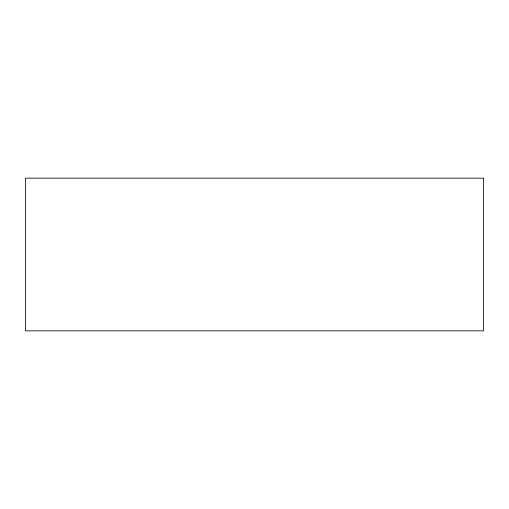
<?xml version="1.0" encoding="UTF-8"?>
<svg xmlns="http://www.w3.org/2000/svg" width="509" height="509" viewBox="0 0 509 509"><rect width="100%" height="100%" fill="white"/><g stroke="black" fill="none" stroke-linecap="round" stroke-linejoin="round"><path stroke-width="0.76" d="M483.55 178.15L25.45 178.15L25.45 330.85L483.55 330.85L483.55 178.15"/></g></svg>
